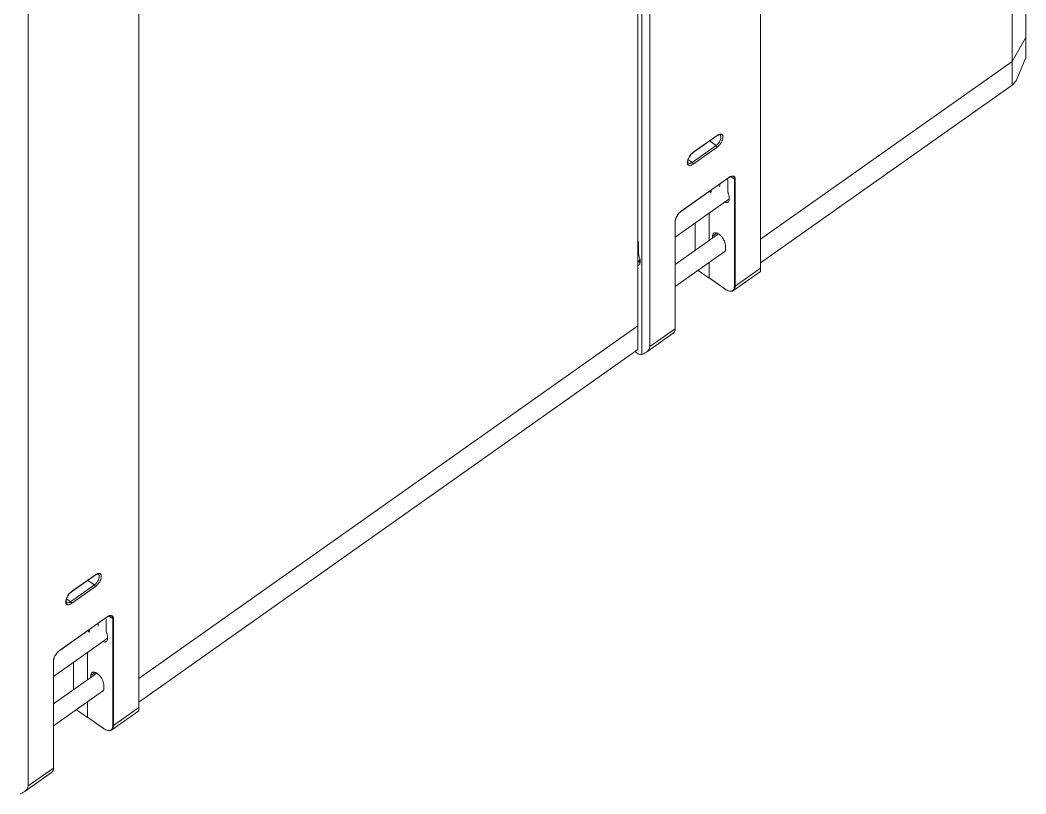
# Model space of a CAD drawing. Header units: millimetres. Extents: x 0 to 9253, y 0 to 2730.
# Drawn here: x 7679 to 8038.2, y 845 to 1121.5 of the extents above; entities that cross this region are included whole.
import ezdxf

# ---------------------------------------------------------------- set-up
doc = ezdxf.new("R2010")
doc.units = ezdxf.units.MM
doc.layers.get('0').update_dxf_attribs({"lineweight": 13})

msp = doc.modelspace()

# ---------------------------------------------------------------- linework, layer by layer
at = {"color": 7, "linetype": 'Continuous'}
for p, q in [((8038.2, 1108.22), (8038.2, 1457.54)), ((8033.25, 1098.31), (8033.25, 1449.04)), ((7943.45, 1031.75), (7943.45, 1394.79)), ((7901.03, 1002.05), (7901.03, 1364.79)), ((7903.85, 1004.87), (7903.85, 1361.96)), ((7899.61, 1354.54), (7899.61, 1012.3)), ((7721.42, 1237.79), (7721.42, 874.75)), ((7681.82, 847.87), (7681.82, 1204.96)), ((8038.2, 1115.3), (8033.25, 1106.8)), ((7943.45, 1043.3), (8033.25, 1106.8)), ((8034.74, 1099.8), (8038.2, 1108.22)), ((8033.25, 1098.31), (8034.74, 1099.8)), ((8033.25, 1098.31), (7943.45, 1034.81)), ((7919.35, 1074.19), (7927.83, 1080.19)), ((7919.41, 1074.35), (7927.9, 1080.35)), ((7927.54, 1076.71), (7925.23, 1078.35)), ((7919.06, 1070.71), (7927.54, 1076.71)), ((7927.9, 1076.11), (7919.41, 1070.11)), ((7917.58, 1071.76), (7919.06, 1070.71)), ((7915.14, 1053.26), (7932.11, 1065.26)), ((7915.17, 1053.32), (7932.14, 1065.32)), ((7931.71, 1064.24), (7931.71, 1060.62)), ((7932.76, 1065.62), (7934.12, 1064.66)), ((7934.12, 1026.47), (7934.12, 1064.66)), ((7934.4, 1064.66), (7934.4, 1026.47)), ((7912.96, 1044), (7932.17, 1057.58)), ((7932.21, 1057.52), (7932.21, 1058.23)), ((7925.07, 1042.75), (7925.07, 1052.56)), ((7912.91, 1011.27), (7912.91, 1049.46)), ((7912.96, 1049.56), (7912.96, 1011.37)), ((7920.12, 1049.06), (7920.12, 1039.25)), ((7927.83, 1045.45), (7926.3, 1044.37)), ((7899.61, 1042.4), (7899.78, 1042.52)), ((7899.89, 1041.74), (7899.89, 1038.12)), ((7912.96, 1034.19), (7928.45, 1045.14)), ((7926.3, 1043.63), (7926.3, 1044.37)), ((7912.96, 1026.36), (7930.45, 1038.72)), ((7930.9, 1041.12), (7930.9, 1039.71)), ((7900.39, 1035.02), (7900.39, 1035.73)), ((7925.07, 1029.34), (7925.07, 1034.91)), ((7925.07, 1029.34), (7921.12, 1032.13)), ((7943.45, 1031.75), (7933.75, 1024.89)), ((7934.4, 1026.47), (7943.45, 1032.87)), ((7925.07, 1029.48), (7930.72, 1025.48)), ((7925.12, 1029.38), (7925.07, 1029.34)), ((7930.75, 1025.42), (7925.09, 1029.42)), ((7721.42, 886.3), (7899.61, 1012.3)), ((7899.61, 1003.81), (7899.61, 1012.3)), ((7912.26, 1009.69), (7903.21, 1003.29)), ((7912.91, 1011.27), (7903.85, 1004.87)), ((7721.42, 877.81), (7899.61, 1003.81)), ((7898.57, 1003.07), (7898.9, 1002.84)), ((7697.31, 917.19), (7705.8, 923.19)), ((7697.38, 917.35), (7705.86, 923.35)), ((7697.02, 913.71), (7705.51, 919.71)), ((7705.51, 919.71), (7703.19, 921.35)), ((7705.86, 919.11), (7697.38, 913.11)), ((7695.55, 914.76), (7697.02, 913.71)), ((7693.11, 896.26), (7710.08, 908.26)), ((7693.14, 896.32), (7710.11, 908.32)), ((7709.68, 907.24), (7709.68, 903.62)), ((7710.73, 908.61), (7712.09, 907.66)), ((7712.09, 869.47), (7712.09, 907.66)), ((7712.37, 907.66), (7712.37, 869.47)), ((7690.93, 887), (7710.14, 900.58)), ((7710.18, 900.52), (7710.18, 901.23)), ((7703.03, 885.75), (7703.03, 895.56)), ((7690.87, 854.27), (7690.87, 892.46)), ((7690.93, 892.56), (7690.93, 854.37)), ((7698.09, 892.06), (7698.09, 882.25)), ((7690.93, 877.19), (7706.42, 888.14)), ((7705.8, 888.45), (7704.27, 887.37)), ((7704.27, 886.63), (7704.27, 887.37)), ((7708.87, 884.12), (7708.87, 882.71)), ((7690.93, 869.36), (7708.42, 881.72)), ((7703.03, 872.34), (7703.03, 877.91)), ((7703.03, 872.34), (7699.09, 875.12)), ((7721.42, 874.75), (7711.72, 867.89)), ((7712.37, 869.47), (7721.42, 875.87)), ((7703.03, 872.48), (7708.69, 868.48)), ((7703.09, 872.37), (7703.03, 872.34)), ((7708.72, 868.42), (7703.06, 872.42)), ((7690.22, 852.69), (7681.17, 846.29)), ((7690.87, 854.27), (7681.82, 847.87))]:
    msp.add_line(p, q, dxfattribs=at)
for centre, radius, start, end in [((7915.25, 1049.46), 2.34, 177.5332, 179.9788), ((7895.01, 1035.24), 6.19, 37.8597, 41.9673), ((7934.24, 1030.45), 6.08, 234.7349, 235.2772), ((7693.22, 892.46), 2.34, 177.5332, 179.9788), ((7712.2, 873.44), 6.08, 234.7349, 235.2772)]:
    msp.add_arc(centre, radius, start, end, dxfattribs=at)
for centre in [(7896.78, 1004.87), (7674.75, 847.87)]:
    msp.add_ellipse(centre, major_axis=(7.07, 0), ratio=0.5, start_param=5.35589, end_param=6.283185, dxfattribs=at)
for points, knots in [([(7928.99, 1080.52), (7928.88, 1080.59), (7928.59, 1080.58), (7928.21, 1080.44), (7927.96, 1080.29), (7927.83, 1080.19)], [0, 0, 0, 0, 0.306916, 0.609388, 1, 1, 1, 1]), ([(7927.83, 1080.19), (7927.84, 1080.2), (7927.88, 1080.24), (7927.9, 1080.31), (7927.9, 1080.35)], [0, 0, 0, 0, 0.221722, 1, 1, 1, 1]), ([(7927.9, 1076.11), (7928.14, 1076.28), (7928.61, 1076.7), (7929.2, 1077.44), (7929.67, 1078.26), (7929.96, 1079.07), (7930.04, 1079.72), (7929.98, 1080.16), (7929.87, 1080.42), (7929.71, 1080.63), (7929.42, 1080.82), (7929.14, 1080.84), (7928.97, 1080.82)], [0, 0, 0, 0, 0.148763, 0.308556, 0.466822, 0.611449, 0.733156, 0.784455, 0.829994, 0.871551, 0.911886, 1, 1, 1, 1]), ([(7928.27, 1080.58), (7928.24, 1080.57), (7928.11, 1080.5), (7927.99, 1080.42), (7927.9, 1080.35)], [0, 0, 0, 0, 0.24144, 1, 1, 1, 1]), ([(7928.97, 1080.82), (7928.91, 1080.81), (7928.67, 1080.77), (7928.44, 1080.67), (7928.27, 1080.58)], [0, 0, 0, 0, 0.227054, 1, 1, 1, 1]), ([(7928.32, 1077.44), (7928.61, 1077.79), (7928.97, 1078.36), (7929.25, 1079.16), (7929.31, 1079.55), (7929.31, 1079.73)], [0, 0, 0, 0, 0.540837, 0.787063, 1, 1, 1, 1]), ([(7929.31, 1079.73), (7929.31, 1079.89), (7929.27, 1080.19), (7929.09, 1080.45), (7928.99, 1080.52)], [0, 0, 0, 0, 0.549302, 1, 1, 1, 1]), ([(7919.35, 1074.19), (7919.17, 1074.07), (7918.81, 1073.76), (7918.35, 1073.23), (7917.95, 1072.63), (7917.65, 1072.01), (7917.47, 1071.43), (7917.42, 1070.99), (7917.46, 1070.72), (7917.5, 1070.56), (7917.57, 1070.47), (7917.61, 1070.44)], [0, 0, 0, 0, 0.14926, 0.312368, 0.478348, 0.636636, 0.776597, 0.887642, 0.929496, 0.960794, 1, 1, 1, 1]), ([(7919.03, 1074.05), (7918.97, 1074), (7918.73, 1073.77), (7918.5, 1073.51), (7918.35, 1073.31)], [0, 0, 0, 0, 0.243118, 1, 1, 1, 1]), ([(7919.41, 1074.35), (7919.38, 1074.33), (7919.25, 1074.23), (7919.13, 1074.13), (7919.03, 1074.05)], [0, 0, 0, 0, 0.242558, 1, 1, 1, 1]), ([(7919.41, 1074.35), (7919.41, 1074.33), (7919.41, 1074.28), (7919.38, 1074.22), (7919.35, 1074.19)], [0, 0, 0, 0, 0.292535, 1, 1, 1, 1]), ([(7927.54, 1076.71), (7927.61, 1076.76), (7927.89, 1076.98), (7928.14, 1077.23), (7928.32, 1077.44)], [0, 0, 0, 0, 0.236629, 1, 1, 1, 1]), ([(7927.9, 1076.11), (7927.9, 1076.22), (7927.8, 1076.45), (7927.64, 1076.64), (7927.54, 1076.71)], [0, 0, 0, 0, 0.474671, 1, 1, 1, 1]), ([(7917.42, 1071.56), (7917.33, 1071.26), (7917.25, 1070.83), (7917.33, 1070.29), (7917.46, 1069.98), (7917.68, 1069.75), (7917.98, 1069.63), (7918.32, 1069.62), (7918.56, 1069.68), (7918.68, 1069.72)], [0, 0, 0, 0, 0.313013, 0.441168, 0.552412, 0.653754, 0.75589, 0.86914, 1, 1, 1, 1]), ([(7918.35, 1073.31), (7918.14, 1073.04), (7917.77, 1072.48), (7917.51, 1071.86), (7917.42, 1071.56)], [0, 0, 0, 0, 0.516685, 1, 1, 1, 1]), ([(7917.61, 1070.44), (7917.7, 1070.38), (7917.91, 1070.3), (7918.27, 1070.32), (7918.67, 1070.46), (7918.93, 1070.62), (7919.06, 1070.71)], [0, 0, 0, 0, 0.195685, 0.419998, 0.68823, 1, 1, 1, 1]), ([(7919.06, 1070.71), (7919.16, 1070.64), (7919.32, 1070.45), (7919.41, 1070.22), (7919.41, 1070.11)], [0, 0, 0, 0, 0.525329, 1, 1, 1, 1]), ([(7918.68, 1069.72), (7918.74, 1069.74), (7919, 1069.84), (7919.24, 1069.99), (7919.41, 1070.11)], [0, 0, 0, 0, 0.230593, 1, 1, 1, 1]), ([(7931.71, 1064.24), (7931.71, 1064.29), (7931.71, 1064.52), (7931.67, 1064.74), (7931.63, 1064.91)], [0, 0, 0, 0, 0.233893, 1, 1, 1, 1]), ([(7932.44, 1065.46), (7932.41, 1065.45), (7932.3, 1065.38), (7932.19, 1065.31), (7932.11, 1065.26)], [0, 0, 0, 0, 0.241421, 1, 1, 1, 1]), ([(7932.11, 1065.26), (7932.12, 1065.26), (7932.13, 1065.28), (7932.14, 1065.3), (7932.14, 1065.32)], [0, 0, 0, 0, 0.221722, 1, 1, 1, 1]), ([(7932.5, 1065.55), (7932.47, 1065.53), (7932.34, 1065.46), (7932.23, 1065.38), (7932.14, 1065.32)], [0, 0, 0, 0, 0.242417, 1, 1, 1, 1]), ([(7933.73, 1065.61), (7933.66, 1065.66), (7933.49, 1065.73), (7933.18, 1065.74), (7932.81, 1065.65), (7932.57, 1065.53), (7932.44, 1065.46)], [0, 0, 0, 0, 0.18402, 0.403585, 0.675132, 1, 1, 1, 1]), ([(7933.17, 1065.8), (7933.11, 1065.79), (7932.88, 1065.73), (7932.66, 1065.63), (7932.5, 1065.55)], [0, 0, 0, 0, 0.229867, 1, 1, 1, 1]), ([(7934.4, 1064.66), (7934.4, 1064.84), (7934.36, 1065.19), (7934.11, 1065.63), (7933.66, 1065.85), (7933.33, 1065.83), (7933.17, 1065.8)], [0, 0, 0, 0, 0.283787, 0.51903, 0.742668, 1, 1, 1, 1]), ([(7934.12, 1064.66), (7934.12, 1064.85), (7934.08, 1065.21), (7933.86, 1065.52), (7933.73, 1065.61)], [0, 0, 0, 0, 0.549675, 1, 1, 1, 1]), ([(7925.36, 1060.02), (7925.38, 1060.05), (7925.45, 1060.23), (7925.47, 1060.42), (7925.48, 1060.56)], [0, 0, 0, 0, 0.227357, 1, 1, 1, 1]), ([(7925.73, 1060.74), (7925.74, 1060.64), (7925.76, 1060.46), (7925.75, 1060.12), (7925.7, 1059.87), (7925.63, 1059.73)], [0, 0, 0, 0, 0.285894, 0.547558, 1, 1, 1, 1]), ([(7928.81, 1061.98), (7928.88, 1062.12), (7928.94, 1062.37), (7928.94, 1062.71), (7928.92, 1062.89), (7928.91, 1062.99)], [0, 0, 0, 0, 0.452442, 0.714106, 1, 1, 1, 1]), ([(7931.95, 1059.48), (7931.91, 1059.58), (7931.79, 1059.95), (7931.71, 1060.34), (7931.71, 1060.62)], [0, 0, 0, 0, 0.274049, 1, 1, 1, 1]), ([(7930.58, 1056.45), (7930.79, 1056.37), (7931.12, 1056.29), (7931.54, 1056.34), (7931.71, 1056.43), (7931.78, 1056.48)], [0, 0, 0, 0, 0.550537, 0.783193, 1, 1, 1, 1]), ([(7931.78, 1056.48), (7931.92, 1056.58), (7932.16, 1056.91), (7932.21, 1057.31), (7932.21, 1057.52)], [0, 0, 0, 0, 0.450426, 1, 1, 1, 1]), ([(7932.21, 1058.23), (7932.21, 1058.33), (7932.18, 1058.75), (7932.07, 1059.17), (7931.95, 1059.48)], [0, 0, 0, 0, 0.225319, 1, 1, 1, 1]), ([(7915.14, 1053.26), (7914.84, 1053.04), (7914.26, 1052.51), (7913.58, 1051.57), (7913.11, 1050.57), (7912.96, 1049.87), (7912.96, 1049.56)], [0, 0, 0, 0, 0.254192, 0.527093, 0.785792, 1, 1, 1, 1]), ([(7914.81, 1053.04), (7914.75, 1052.99), (7914.51, 1052.77), (7914.29, 1052.53), (7914.14, 1052.35)], [0, 0, 0, 0, 0.243052, 1, 1, 1, 1]), ([(7915.17, 1053.32), (7915.14, 1053.3), (7915.01, 1053.21), (7914.9, 1053.11), (7914.81, 1053.04)], [0, 0, 0, 0, 0.24329, 1, 1, 1, 1]), ([(7915.17, 1053.32), (7915.17, 1053.31), (7915.17, 1053.29), (7915.16, 1053.27), (7915.14, 1053.26)], [0, 0, 0, 0, 0.292535, 1, 1, 1, 1]), ([(7913.15, 1050.66), (7913.12, 1050.57), (7913, 1050.21), (7912.92, 1049.83), (7912.91, 1049.56)], [0, 0, 0, 0, 0.271007, 1, 1, 1, 1]), ([(7912.96, 1049.56), (7912.96, 1049.53), (7912.94, 1049.49), (7912.91, 1049.46), (7912.91, 1049.46)], [0, 0, 0, 0, 0.724037, 1, 1, 1, 1]), ([(7914.14, 1052.35), (7914.03, 1052.22), (7913.64, 1051.7), (7913.32, 1051.12), (7913.15, 1050.66)], [0, 0, 0, 0, 0.255588, 1, 1, 1, 1]), ([(7926.73, 1045.4), (7926.59, 1045.3), (7926.35, 1044.97), (7926.3, 1044.58), (7926.3, 1044.37)], [0, 0, 0, 0, 0.450318, 1, 1, 1, 1]), ([(7928.6, 1045.05), (7928.43, 1045.17), (7928.1, 1045.37), (7927.58, 1045.55), (7927.11, 1045.58), (7926.83, 1045.48), (7926.73, 1045.4)], [0, 0, 0, 0, 0.312084, 0.579934, 0.804197, 1, 1, 1, 1]), ([(7899.89, 1041.74), (7899.89, 1041.84), (7899.87, 1042.28), (7899.74, 1042.72), (7899.61, 1043.04)], [0, 0, 0, 0, 0.22428, 1, 1, 1, 1]), ([(7930.9, 1041.12), (7930.9, 1041.46), (7930.75, 1042.2), (7930.25, 1043.26), (7929.53, 1044.26), (7928.93, 1044.82), (7928.6, 1045.05)], [0, 0, 0, 0, 0.217692, 0.475355, 0.7463, 1, 1, 1, 1]), ([(7899.61, 1038.26), (7899.64, 1038.22), (7899.74, 1038.06), (7899.84, 1037.89), (7899.9, 1037.77)], [0, 0, 0, 0, 0.252422, 1, 1, 1, 1]), ([(7900.13, 1036.98), (7900.09, 1037.08), (7899.97, 1037.45), (7899.89, 1037.84), (7899.89, 1038.12)], [0, 0, 0, 0, 0.274049, 1, 1, 1, 1]), ([(7930.67, 1038.87), (7930.71, 1038.92), (7930.86, 1039.18), (7930.9, 1039.48), (7930.9, 1039.71)], [0, 0, 0, 0, 0.22292, 1, 1, 1, 1]), ([(7900.32, 1036.28), (7900.32, 1036.21), (7900.31, 1036.08), (7900.27, 1035.84), (7900.18, 1035.63), (7900.04, 1035.47), (7899.91, 1035.38), (7899.77, 1035.32), (7899.66, 1035.3), (7899.61, 1035.3)], [0, 0, 0, 0, 0.152026, 0.292186, 0.540366, 0.654515, 0.766492, 0.880382, 1, 1, 1, 1]), ([(7900.39, 1035.16), (7900.27, 1035.12), (7900.01, 1035.09), (7899.75, 1035.14), (7899.61, 1035.18)], [0, 0, 0, 0, 0.462959, 1, 1, 1, 1]), ([(7899.96, 1033.98), (7900.1, 1034.08), (7900.34, 1034.41), (7900.39, 1034.81), (7900.39, 1035.02)], [0, 0, 0, 0, 0.450426, 1, 1, 1, 1]), ([(7900.39, 1035.73), (7900.39, 1035.83), (7900.36, 1036.25), (7900.25, 1036.67), (7900.13, 1036.98)], [0, 0, 0, 0, 0.225319, 1, 1, 1, 1]), ([(7899.61, 1033.83), (7899.65, 1033.84), (7899.77, 1033.87), (7899.88, 1033.92), (7899.96, 1033.98)], [0, 0, 0, 0, 0.258522, 1, 1, 1, 1]), ([(7925.07, 1029.48), (7925.07, 1029.47), (7925.07, 1029.45), (7925.08, 1029.43), (7925.09, 1029.42)], [0, 0, 0, 0, 0.292521, 1, 1, 1, 1]), ([(7930.75, 1025.42), (7930.75, 1025.42), (7930.73, 1025.44), (7930.72, 1025.46), (7930.72, 1025.48)], [0, 0, 0, 0, 0.221722, 1, 1, 1, 1]), ([(7930.75, 1025.42), (7931.02, 1025.23), (7931.54, 1024.91), (7932.35, 1024.63), (7933.12, 1024.59), (7933.57, 1024.76), (7933.75, 1024.89)], [0, 0, 0, 0, 0.301665, 0.565228, 0.792952, 1, 1, 1, 1]), ([(7931.78, 1024.9), (7931.69, 1024.93), (7931.34, 1025.08), (7931.01, 1025.28), (7930.77, 1025.45)], [0, 0, 0, 0, 0.233529, 1, 1, 1, 1]), ([(7932.72, 1024.72), (7932.65, 1024.72), (7932.32, 1024.73), (7932.01, 1024.81), (7931.78, 1024.9)], [0, 0, 0, 0, 0.229048, 1, 1, 1, 1]), ([(7934.07, 1025.96), (7934.04, 1025.78), (7933.94, 1025.45), (7933.64, 1025.03), (7933.22, 1024.77), (7932.89, 1024.72), (7932.72, 1024.72)], [0, 0, 0, 0, 0.273328, 0.51563, 0.749329, 1, 1, 1, 1]), ([(7934.4, 1026.47), (7934.4, 1026.3), (7934.38, 1025.98), (7934.26, 1025.53), (7934.05, 1025.16), (7933.86, 1024.97), (7933.75, 1024.89)], [0, 0, 0, 0, 0.289413, 0.548274, 0.78145, 1, 1, 1, 1]), ([(7934.12, 1026.47), (7934.12, 1026.43), (7934.11, 1026.26), (7934.1, 1026.09), (7934.07, 1025.96)], [0, 0, 0, 0, 0.260727, 1, 1, 1, 1]), ([(7912.26, 1009.69), (7912.37, 1009.77), (7912.59, 1009.98), (7912.9, 1010.54), (7912.96, 1011.04), (7912.96, 1011.37)], [0, 0, 0, 0, 0.227717, 0.465005, 1, 1, 1, 1]), ([(7912.52, 1009.94), (7912.54, 1009.97), (7912.62, 1010.08), (7912.69, 1010.2), (7912.73, 1010.3)], [0, 0, 0, 0, 0.242289, 1, 1, 1, 1]), ([(7912.73, 1010.3), (7912.76, 1010.37), (7912.87, 1010.69), (7912.91, 1011.02), (7912.91, 1011.27)], [0, 0, 0, 0, 0.229621, 1, 1, 1, 1]), ([(7912.91, 1011.27), (7912.91, 1011.28), (7912.94, 1011.31), (7912.96, 1011.35), (7912.96, 1011.37)], [0, 0, 0, 0, 0.275963, 1, 1, 1, 1]), ([(7901.03, 1002.05), (7900.69, 1002.03), (7899.92, 1002.21), (7899.25, 1002.59), (7898.9, 1002.84)], [0, 0, 0, 0, 0.444783, 1, 1, 1, 1]), ([(7706.95, 923.52), (7706.85, 923.59), (7706.56, 923.58), (7706.18, 923.44), (7705.93, 923.29), (7705.8, 923.19)], [0, 0, 0, 0, 0.306916, 0.609388, 1, 1, 1, 1]), ([(7705.8, 923.19), (7705.81, 923.2), (7705.85, 923.24), (7705.86, 923.31), (7705.86, 923.35)], [0, 0, 0, 0, 0.221722, 1, 1, 1, 1]), ([(7705.86, 919.11), (7706.11, 919.28), (7706.58, 919.7), (7707.17, 920.44), (7707.64, 921.26), (7707.93, 922.07), (7708.01, 922.72), (7707.94, 923.16), (7707.84, 923.42), (7707.68, 923.63), (7707.39, 923.82), (7707.11, 923.84), (7706.93, 923.82)], [0, 0, 0, 0, 0.148763, 0.308556, 0.466822, 0.611449, 0.733156, 0.784455, 0.829994, 0.871551, 0.911886, 1, 1, 1, 1]), ([(7706.24, 923.58), (7706.21, 923.57), (7706.08, 923.5), (7705.95, 923.42), (7705.86, 923.35)], [0, 0, 0, 0, 0.24144, 1, 1, 1, 1]), ([(7706.93, 923.82), (7706.88, 923.81), (7706.64, 923.77), (7706.41, 923.67), (7706.24, 923.58)], [0, 0, 0, 0, 0.227054, 1, 1, 1, 1]), ([(7707.28, 922.73), (7707.28, 922.89), (7707.24, 923.19), (7707.06, 923.44), (7706.95, 923.52)], [0, 0, 0, 0, 0.549302, 1, 1, 1, 1]), ([(7705.51, 919.71), (7705.58, 919.76), (7705.86, 919.98), (7706.11, 920.23), (7706.28, 920.44)], [0, 0, 0, 0, 0.236629, 1, 1, 1, 1]), ([(7705.86, 919.11), (7705.86, 919.22), (7705.77, 919.45), (7705.61, 919.64), (7705.51, 919.71)], [0, 0, 0, 0, 0.474671, 1, 1, 1, 1]), ([(7706.28, 920.44), (7706.58, 920.79), (7706.94, 921.36), (7707.22, 922.16), (7707.28, 922.55), (7707.28, 922.73)], [0, 0, 0, 0, 0.540837, 0.787063, 1, 1, 1, 1]), ([(7696.31, 916.31), (7696.1, 916.04), (7695.74, 915.48), (7695.48, 914.86), (7695.39, 914.55)], [0, 0, 0, 0, 0.516685, 1, 1, 1, 1]), ([(7697.31, 917.19), (7697.13, 917.07), (7696.78, 916.76), (7696.31, 916.23), (7695.91, 915.63), (7695.61, 915.01), (7695.43, 914.43), (7695.39, 913.99), (7695.42, 913.72), (7695.47, 913.56), (7695.53, 913.47), (7695.58, 913.44)], [0, 0, 0, 0, 0.14926, 0.312368, 0.478348, 0.636636, 0.776597, 0.887642, 0.929496, 0.960794, 1, 1, 1, 1]), ([(7697, 917.05), (7696.94, 917), (7696.69, 916.77), (7696.47, 916.51), (7696.31, 916.31)], [0, 0, 0, 0, 0.243118, 1, 1, 1, 1]), ([(7697.38, 917.35), (7697.35, 917.33), (7697.22, 917.23), (7697.09, 917.13), (7697, 917.05)], [0, 0, 0, 0, 0.242558, 1, 1, 1, 1]), ([(7697.38, 917.35), (7697.38, 917.33), (7697.37, 917.28), (7697.35, 917.22), (7697.31, 917.19)], [0, 0, 0, 0, 0.292535, 1, 1, 1, 1]), ([(7695.39, 914.55), (7695.3, 914.26), (7695.22, 913.83), (7695.3, 913.29), (7695.43, 912.98), (7695.65, 912.75), (7695.95, 912.63), (7696.29, 912.62), (7696.52, 912.68), (7696.65, 912.72)], [0, 0, 0, 0, 0.313013, 0.441168, 0.552412, 0.653754, 0.75589, 0.86914, 1, 1, 1, 1]), ([(7695.58, 913.44), (7695.66, 913.38), (7695.88, 913.3), (7696.24, 913.32), (7696.63, 913.46), (7696.89, 913.62), (7697.02, 913.71)], [0, 0, 0, 0, 0.195685, 0.419998, 0.68823, 1, 1, 1, 1]), ([(7696.65, 912.72), (7696.71, 912.74), (7696.96, 912.84), (7697.2, 912.99), (7697.38, 913.11)], [0, 0, 0, 0, 0.230593, 1, 1, 1, 1]), ([(7697.02, 913.71), (7697.13, 913.64), (7697.28, 913.45), (7697.38, 913.22), (7697.38, 913.11)], [0, 0, 0, 0, 0.525329, 1, 1, 1, 1]), ([(7712.37, 907.66), (7712.37, 907.84), (7712.33, 908.19), (7712.07, 908.63), (7711.63, 908.85), (7711.3, 908.83), (7711.13, 908.8)], [0, 0, 0, 0, 0.283787, 0.51903, 0.742668, 1, 1, 1, 1]), ([(7706.78, 904.98), (7706.85, 905.12), (7706.9, 905.36), (7706.91, 905.71), (7706.89, 905.89), (7706.88, 905.99)], [0, 0, 0, 0, 0.452442, 0.714106, 1, 1, 1, 1]), ([(7709.68, 907.24), (7709.68, 907.29), (7709.67, 907.52), (7709.64, 907.74), (7709.6, 907.91)], [0, 0, 0, 0, 0.233893, 1, 1, 1, 1]), ([(7710.41, 908.46), (7710.38, 908.45), (7710.27, 908.38), (7710.16, 908.31), (7710.08, 908.26)], [0, 0, 0, 0, 0.241421, 1, 1, 1, 1]), ([(7710.08, 908.26), (7710.08, 908.26), (7710.1, 908.28), (7710.11, 908.3), (7710.11, 908.32)], [0, 0, 0, 0, 0.221722, 1, 1, 1, 1]), ([(7710.47, 908.55), (7710.44, 908.53), (7710.31, 908.46), (7710.19, 908.38), (7710.11, 908.32)], [0, 0, 0, 0, 0.242417, 1, 1, 1, 1]), ([(7711.7, 908.61), (7711.63, 908.65), (7711.45, 908.73), (7711.14, 908.74), (7710.78, 908.65), (7710.54, 908.53), (7710.41, 908.46)], [0, 0, 0, 0, 0.18402, 0.403585, 0.675132, 1, 1, 1, 1]), ([(7711.13, 908.8), (7711.08, 908.79), (7710.85, 908.73), (7710.63, 908.63), (7710.47, 908.55)], [0, 0, 0, 0, 0.229867, 1, 1, 1, 1]), ([(7712.09, 907.66), (7712.09, 907.85), (7712.04, 908.21), (7711.83, 908.51), (7711.7, 908.61)], [0, 0, 0, 0, 0.549675, 1, 1, 1, 1]), ([(7703.33, 903.02), (7703.35, 903.05), (7703.42, 903.23), (7703.44, 903.42), (7703.44, 903.56)], [0, 0, 0, 0, 0.227357, 1, 1, 1, 1]), ([(7703.7, 903.74), (7703.71, 903.64), (7703.73, 903.46), (7703.72, 903.11), (7703.67, 902.87), (7703.6, 902.73)], [0, 0, 0, 0, 0.285894, 0.547558, 1, 1, 1, 1]), ([(7709.92, 902.48), (7709.88, 902.58), (7709.76, 902.95), (7709.68, 903.34), (7709.68, 903.62)], [0, 0, 0, 0, 0.274049, 1, 1, 1, 1]), ([(7710.18, 901.23), (7710.18, 901.33), (7710.15, 901.75), (7710.03, 902.17), (7709.92, 902.48)], [0, 0, 0, 0, 0.225319, 1, 1, 1, 1]), ([(7708.55, 899.45), (7708.76, 899.37), (7709.09, 899.28), (7709.5, 899.34), (7709.68, 899.43), (7709.75, 899.48)], [0, 0, 0, 0, 0.550537, 0.783193, 1, 1, 1, 1]), ([(7709.75, 899.48), (7709.89, 899.58), (7710.13, 899.91), (7710.18, 900.31), (7710.18, 900.52)], [0, 0, 0, 0, 0.450426, 1, 1, 1, 1]), ([(7693.11, 896.26), (7692.8, 896.04), (7692.23, 895.51), (7691.55, 894.56), (7691.08, 893.57), (7690.93, 892.87), (7690.93, 892.56)], [0, 0, 0, 0, 0.254192, 0.527093, 0.785792, 1, 1, 1, 1]), ([(7692.11, 895.34), (7692, 895.22), (7691.61, 894.7), (7691.29, 894.12), (7691.12, 893.66)], [0, 0, 0, 0, 0.255588, 1, 1, 1, 1]), ([(7692.78, 896.04), (7692.72, 895.99), (7692.48, 895.77), (7692.26, 895.53), (7692.11, 895.34)], [0, 0, 0, 0, 0.243052, 1, 1, 1, 1]), ([(7693.14, 896.32), (7693.1, 896.3), (7692.98, 896.21), (7692.86, 896.11), (7692.78, 896.04)], [0, 0, 0, 0, 0.24329, 1, 1, 1, 1]), ([(7693.14, 896.32), (7693.14, 896.31), (7693.13, 896.29), (7693.12, 896.27), (7693.11, 896.26)], [0, 0, 0, 0, 0.292535, 1, 1, 1, 1]), ([(7691.12, 893.66), (7691.08, 893.57), (7690.96, 893.21), (7690.89, 892.83), (7690.87, 892.56)], [0, 0, 0, 0, 0.271007, 1, 1, 1, 1]), ([(7690.93, 892.56), (7690.93, 892.53), (7690.91, 892.49), (7690.88, 892.46), (7690.87, 892.46)], [0, 0, 0, 0, 0.724037, 1, 1, 1, 1]), ([(7704.69, 888.4), (7704.55, 888.3), (7704.32, 887.97), (7704.27, 887.58), (7704.27, 887.37)], [0, 0, 0, 0, 0.450318, 1, 1, 1, 1]), ([(7706.57, 888.05), (7706.4, 888.17), (7706.06, 888.37), (7705.55, 888.55), (7705.08, 888.58), (7704.8, 888.48), (7704.69, 888.4)], [0, 0, 0, 0, 0.312084, 0.579934, 0.804197, 1, 1, 1, 1]), ([(7708.87, 884.12), (7708.87, 884.46), (7708.71, 885.2), (7708.22, 886.26), (7707.5, 887.25), (7706.89, 887.82), (7706.57, 888.05)], [0, 0, 0, 0, 0.217692, 0.475355, 0.7463, 1, 1, 1, 1]), ([(7708.64, 881.87), (7708.68, 881.92), (7708.83, 882.18), (7708.87, 882.48), (7708.87, 882.71)], [0, 0, 0, 0, 0.22292, 1, 1, 1, 1]), ([(7703.03, 872.48), (7703.03, 872.47), (7703.04, 872.45), (7703.05, 872.43), (7703.06, 872.42)], [0, 0, 0, 0, 0.292521, 1, 1, 1, 1]), ([(7712.37, 869.47), (7712.37, 869.3), (7712.34, 868.98), (7712.22, 868.53), (7712.02, 868.16), (7711.83, 867.97), (7711.72, 867.89)], [0, 0, 0, 0, 0.289413, 0.548274, 0.78145, 1, 1, 1, 1]), ([(7712.09, 869.47), (7712.09, 869.43), (7712.08, 869.26), (7712.06, 869.09), (7712.04, 868.96)], [0, 0, 0, 0, 0.260727, 1, 1, 1, 1]), ([(7708.72, 868.42), (7708.71, 868.42), (7708.7, 868.44), (7708.69, 868.46), (7708.69, 868.48)], [0, 0, 0, 0, 0.221722, 1, 1, 1, 1]), ([(7708.72, 868.42), (7708.98, 868.23), (7709.51, 867.91), (7710.32, 867.63), (7711.08, 867.59), (7711.54, 867.76), (7711.72, 867.89)], [0, 0, 0, 0, 0.301665, 0.565228, 0.792952, 1, 1, 1, 1]), ([(7709.74, 867.9), (7709.66, 867.93), (7709.31, 868.08), (7708.98, 868.28), (7708.74, 868.45)], [0, 0, 0, 0, 0.233529, 1, 1, 1, 1]), ([(7710.69, 867.72), (7710.61, 867.72), (7710.29, 867.73), (7709.98, 867.81), (7709.74, 867.9)], [0, 0, 0, 0, 0.229048, 1, 1, 1, 1]), ([(7712.04, 868.96), (7712.01, 868.78), (7711.91, 868.45), (7711.61, 868.03), (7711.18, 867.77), (7710.86, 867.72), (7710.69, 867.72)], [0, 0, 0, 0, 0.273328, 0.51563, 0.749329, 1, 1, 1, 1]), ([(7690.22, 852.69), (7690.34, 852.77), (7690.55, 852.98), (7690.86, 853.54), (7690.93, 854.04), (7690.93, 854.37)], [0, 0, 0, 0, 0.227717, 0.465005, 1, 1, 1, 1]), ([(7690.49, 852.94), (7690.51, 852.96), (7690.59, 853.08), (7690.66, 853.2), (7690.7, 853.3)], [0, 0, 0, 0, 0.242289, 1, 1, 1, 1]), ([(7690.7, 853.3), (7690.73, 853.37), (7690.84, 853.68), (7690.87, 854.02), (7690.87, 854.27)], [0, 0, 0, 0, 0.229621, 1, 1, 1, 1]), ([(7690.87, 854.27), (7690.88, 854.28), (7690.91, 854.3), (7690.93, 854.34), (7690.93, 854.37)], [0, 0, 0, 0, 0.275963, 1, 1, 1, 1])]:
    msp.add_open_spline(points, degree=3, knots=knots, dxfattribs=at)
for points in [[(7934.4, 1064.66), (7934.32, 1064.6), (7934.2, 1064.6), (7934.12, 1064.66)], [(7930.22, 1038.56), (7930.31, 1038.58), (7930.4, 1038.63), (7930.48, 1038.68)], [(7930.48, 1038.68), (7930.55, 1038.73), (7930.62, 1038.8), (7930.67, 1038.87)], [(7934.12, 1026.47), (7934.2, 1026.42), (7934.32, 1026.42), (7934.4, 1026.47)], [(7912.26, 1009.69), (7912.35, 1009.76), (7912.44, 1009.84), (7912.52, 1009.94)], [(7712.37, 907.66), (7712.29, 907.6), (7712.16, 907.6), (7712.09, 907.66)], [(7708.19, 881.56), (7708.28, 881.58), (7708.37, 881.63), (7708.45, 881.68)], [(7708.45, 881.68), (7708.52, 881.73), (7708.59, 881.8), (7708.64, 881.87)], [(7712.09, 869.47), (7712.16, 869.42), (7712.29, 869.42), (7712.37, 869.47)], [(7690.22, 852.69), (7690.32, 852.76), (7690.41, 852.84), (7690.49, 852.94)]]:
    msp.add_open_spline(points, degree=3, dxfattribs=at)

doc.saveas('drawing.dxf')
